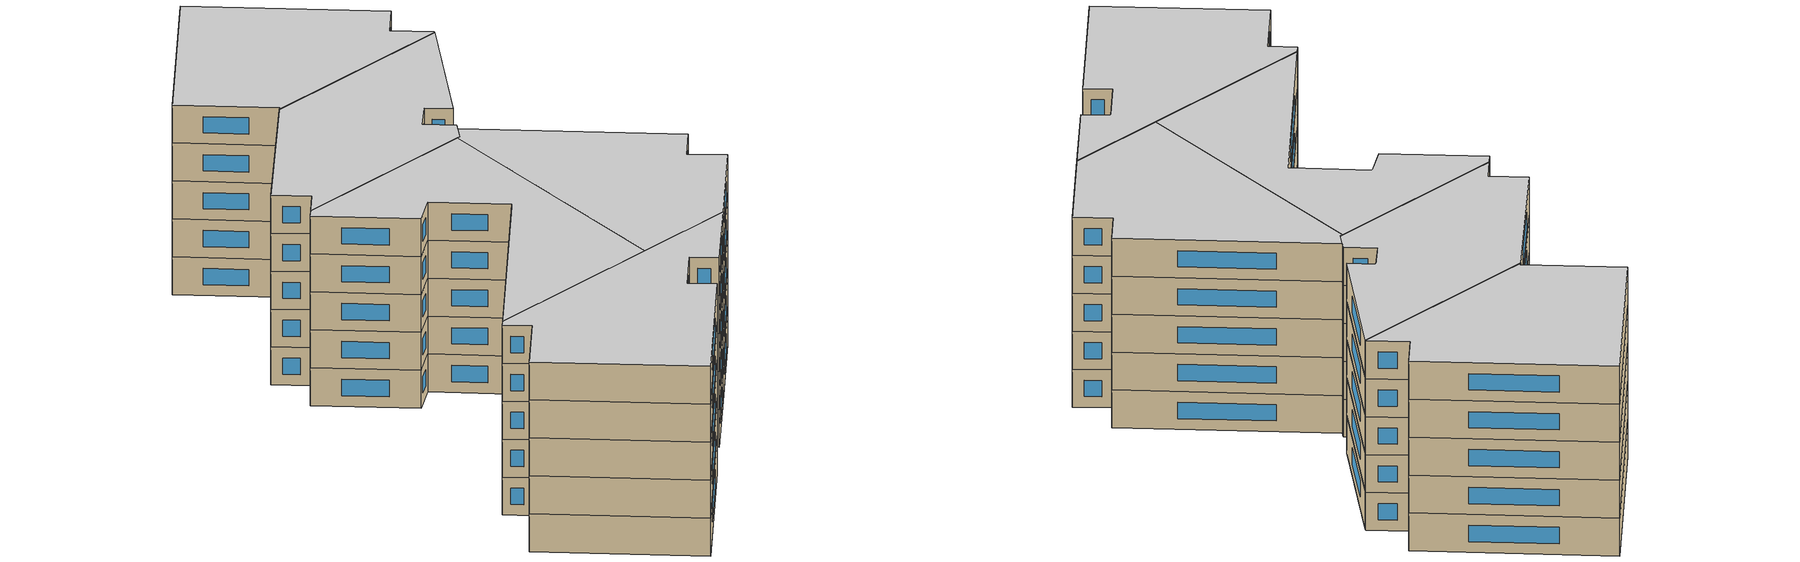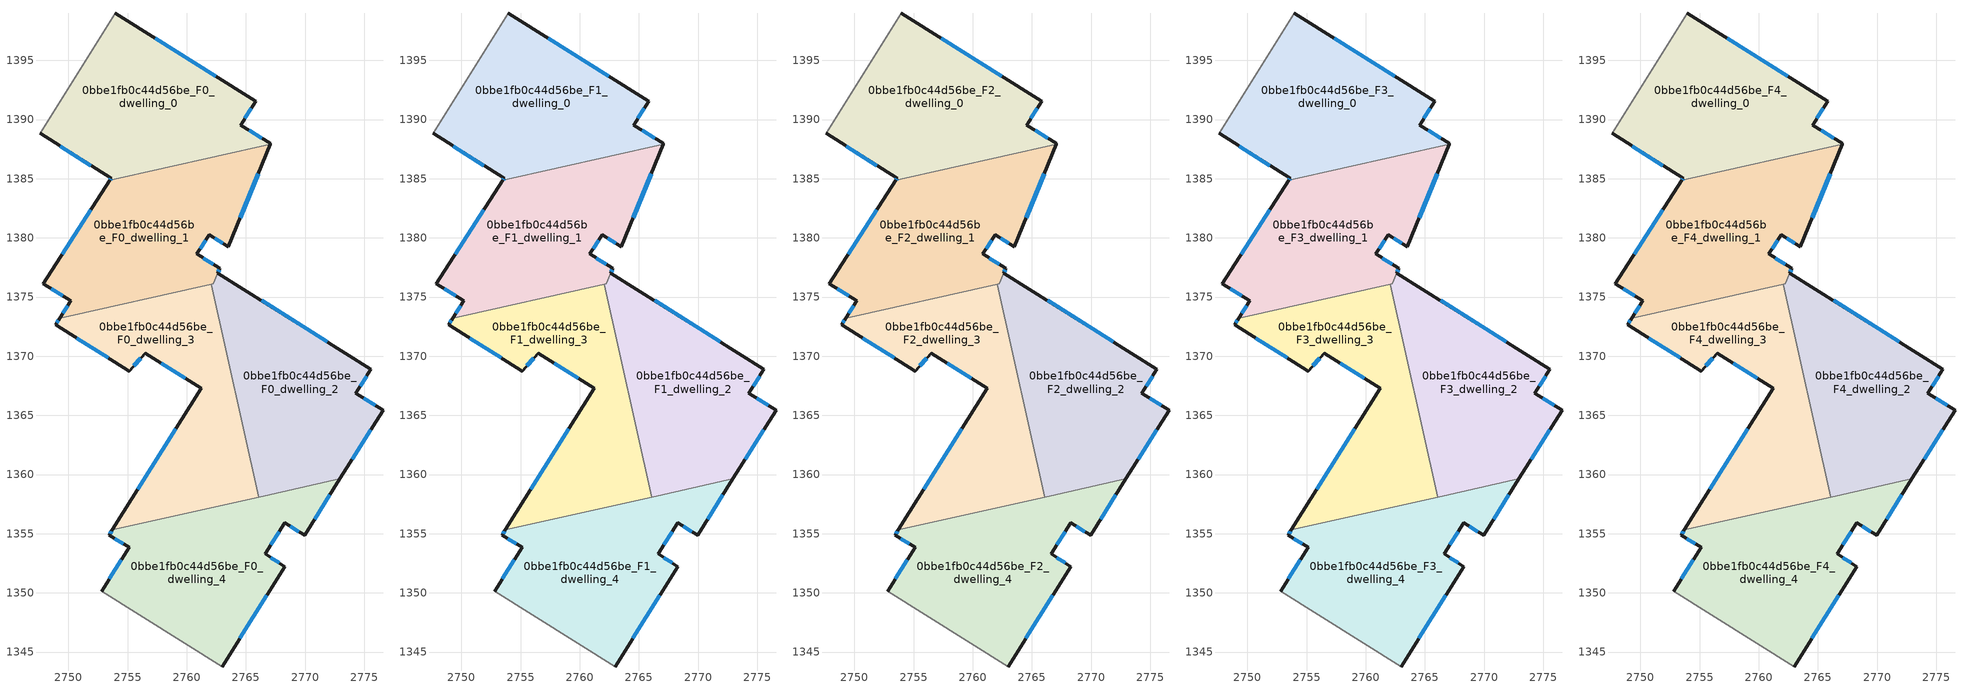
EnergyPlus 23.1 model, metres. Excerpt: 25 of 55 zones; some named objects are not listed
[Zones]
0bbe1fb0c44d56be_F0_dwelling_0
 floor ground (EU_floor_Construction): 2765.82,1391.55 2764.56,1389.54 2767.07,1387.99 2767.04,1387.91 2753.5,1384.87 2753.6,1385.03 2747.6,1388.83 2753.97,1398.98 z0
 wall outside (EU_wall_Construction): 2767.04,1387.91 2767.07,1387.99 2764.56,1389.54 2765.82,1391.55 2753.97,1398.98 / 2747.6,1388.83 2753.6,1385.03 2753.5,1384.87 z0:3
 wall to 0bbe1fb0c44d56be_F0_dwelling_1 (EU_wall_Construction): 2753.5,1384.87 2767.04,1387.91 z0:3
 wall adiabatic (EU_wall_Construction): 2753.97,1398.98 2747.6,1388.83 z0:3
 window (EU_Window_Construction): 2762.44,1393.67 2757.36,1396.86 / 2764.92,1390.12 2765.46,1390.98 / 2766.36,1388.43 2765.28,1389.1 / 2753.57,1384.99 2753.53,1384.92 / 2749.32,1387.74 2751.89,1386.12 z0.86:2.14
0bbe1fb0c44d56be_F0_dwelling_1
 floor ground (EU_floor_Construction): 2767.04,1387.91 2763.53,1379.24 2761.9,1380.26 2760.85,1378.64 2762.77,1377.44 2762.26,1376.13 2762.07,1376.09 2749.26,1373.22 2750.2,1374.7 2747.89,1376.12 2753.5,1384.87 z0
 wall outside (EU_wall_Construction): 2753.5,1384.87 2747.89,1376.12 2750.2,1374.7 2749.26,1373.22 / 2762.77,1377.44 2760.85,1378.64 2761.9,1380.26 2763.53,1379.24 2767.04,1387.91 z0:3
 wall to 0bbe1fb0c44d56be_F0_dwelling_3 (EU_wall_Construction): 2749.26,1373.22 2762.07,1376.09 z0:3
 wall to 0bbe1fb0c44d56be_F0_dwelling_2 (EU_wall_Construction): 2762.07,1376.09 2762.26,1376.13 2762.77,1377.44 z0:3
 window (EU_Window_Construction): 2748.55,1375.71 2749.54,1375.11 / 2751.9,1382.37 2749.49,1378.62 / 2764.53,1381.72 2766.04,1385.43 / 2762.36,1379.97 2763.06,1379.53 / 2761.15,1379.1 2761.6,1379.8 / 2762.22,1377.79 2761.4,1378.3 / 2749.93,1374.28 2749.53,1373.64 z0.86:2.14
0bbe1fb0c44d56be_F0_dwelling_2
 floor ground (EU_floor_Construction): 2775.57,1368.91 2774.28,1366.86 2776.59,1365.44 2772.95,1359.63 2766.1,1358.1 2762.07,1376.09 2762.26,1376.13 2762.78,1377.44 2762.79,1377.43 2762.62,1377.03 z0
 wall outside (EU_wall_Construction): 2772.95,1359.63 2776.59,1365.44 2774.28,1366.86 2775.57,1368.91 2762.62,1377.03 2762.79,1377.43 2762.78,1377.44 z0:3
 wall to 0bbe1fb0c44d56be_F0_dwelling_3 (EU_wall_Construction): 2762.07,1376.09 2766.1,1358.1 z0:3
 wall to 0bbe1fb0c44d56be_F0_dwelling_4 (EU_wall_Construction): 2766.1,1358.1 2772.95,1359.63 z0:3
 window (EU_Window_Construction): 2773.99,1361.29 2775.55,1363.78 / 2762.67,1377.15 2762.74,1377.32 / 2771.87,1371.23 2766.32,1374.71 / 2774.65,1367.44 2775.2,1368.32 / 2775.93,1365.84 2774.94,1366.45 z0.86:2.14
0bbe1fb0c44d56be_F0_dwelling_3
 floor ground (EU_floor_Construction): 2762.07,1376.09 2766.1,1358.1 2753.72,1355.32 2761.22,1367.28 2756.5,1370.25 2755.14,1368.75 2748.91,1372.66 2749.26,1373.22 z0
 wall outside (EU_wall_Construction): 2749.26,1373.22 2748.91,1372.66 2755.14,1368.75 2756.5,1370.25 2761.22,1367.28 2753.72,1355.32 z0:3
 wall to 0bbe1fb0c44d56be_F0_dwelling_4 (EU_wall_Construction): 2753.72,1355.32 2766.1,1358.1 z0:3
 window (EU_Window_Construction): 2749.16,1373.06 2749.01,1372.82 / 2759.08,1363.86 2755.86,1358.74 / 2757.85,1369.41 2759.87,1368.13 / 2755.52,1369.18 2756.11,1369.82 / 2750.69,1371.54 2753.36,1369.86 z0.86:2.14
0bbe1fb0c44d56be_F0_dwelling_4
 floor ground (EU_floor_Construction): 2772.95,1359.63 2769.97,1354.88 2768.28,1355.94 2766.62,1353.29 2768.29,1352.22 2762.99,1343.76 2752.81,1350.14 2755.13,1353.84 2753.44,1354.88 2753.72,1355.32 z0
 wall outside (EU_wall_Construction): 2762.99,1343.76 2768.29,1352.22 2766.62,1353.29 2768.28,1355.94 2769.97,1354.88 2772.95,1359.63 / 2753.72,1355.32 2753.44,1354.88 2755.13,1353.84 2752.81,1350.14 z0:3
 wall adiabatic (EU_wall_Construction): 2752.81,1350.14 2762.99,1343.76 z0:3
 window (EU_Window_Construction): 2770.82,1356.24 2772.1,1358.28 / 2768.76,1355.64 2769.49,1355.19 / 2767.1,1354.05 2767.81,1355.18 / 2767.82,1352.53 2767.1,1352.99 / 2764.5,1346.18 2766.78,1349.8 / 2754.47,1352.79 2753.47,1351.2 / 2753.93,1354.59 2754.65,1354.14 / 2753.64,1355.2 2753.52,1355.01 z0.86:2.14
0bbe1fb0c44d56be_F1_dwelling_0
 floor to 0bbe1fb0c44d56be_F0_dwelling_0 (EU_floor_Construction): 2765.82,1391.55 2764.56,1389.54 2767.07,1387.99 2767.04,1387.91 2753.5,1384.87 2753.6,1385.03 2747.6,1388.83 2753.97,1398.98 z3
 wall outside (EU_wall_Construction): 2767.04,1387.91 2767.07,1387.99 2764.56,1389.54 2765.82,1391.55 2753.97,1398.98 / 2747.6,1388.83 2753.6,1385.03 2753.5,1384.87 z3:6
 wall to 0bbe1fb0c44d56be_F1_dwelling_1 (EU_wall_Construction): 2753.5,1384.87 2767.04,1387.91 z3:6
 wall adiabatic (EU_wall_Construction): 2753.97,1398.98 2747.6,1388.83 z3:6
 window (EU_Window_Construction): 2762.44,1393.67 2757.36,1396.86 / 2764.92,1390.12 2765.46,1390.98 / 2766.36,1388.43 2765.28,1389.1 / 2753.57,1384.99 2753.53,1384.92 / 2749.32,1387.74 2751.89,1386.12 z3.86:5.14
0bbe1fb0c44d56be_F1_dwelling_1
 floor to 0bbe1fb0c44d56be_F0_dwelling_1 (EU_floor_Construction): 2767.04,1387.91 2763.53,1379.24 2761.9,1380.26 2760.85,1378.64 2762.77,1377.44 2762.26,1376.13 2762.07,1376.09 2749.26,1373.22 2750.2,1374.7 2747.89,1376.12 2753.5,1384.87 z3
 wall outside (EU_wall_Construction): 2753.5,1384.87 2747.89,1376.12 2750.2,1374.7 2749.26,1373.22 / 2762.77,1377.44 2760.85,1378.64 2761.9,1380.26 2763.53,1379.24 2767.04,1387.91 z3:6
 wall to 0bbe1fb0c44d56be_F1_dwelling_3 (EU_wall_Construction): 2749.26,1373.22 2762.07,1376.09 z3:6
 wall to 0bbe1fb0c44d56be_F1_dwelling_2 (EU_wall_Construction): 2762.07,1376.09 2762.26,1376.13 2762.77,1377.44 z3:6
 window (EU_Window_Construction): 2748.55,1375.71 2749.54,1375.11 / 2751.9,1382.37 2749.49,1378.62 / 2764.53,1381.72 2766.04,1385.43 / 2762.36,1379.97 2763.06,1379.53 / 2761.15,1379.1 2761.6,1379.8 / 2762.22,1377.79 2761.4,1378.3 / 2749.93,1374.28 2749.53,1373.64 z3.86:5.14
0bbe1fb0c44d56be_F1_dwelling_2
 floor to 0bbe1fb0c44d56be_F0_dwelling_2 (EU_floor_Construction): 2775.57,1368.91 2774.28,1366.86 2776.59,1365.44 2772.95,1359.63 2766.1,1358.1 2762.07,1376.09 2762.26,1376.13 2762.78,1377.44 2762.79,1377.43 2762.62,1377.03 z3
 wall outside (EU_wall_Construction): 2772.95,1359.63 2776.59,1365.44 2774.28,1366.86 2775.57,1368.91 2762.62,1377.03 2762.79,1377.43 2762.78,1377.44 z3:6
 wall to 0bbe1fb0c44d56be_F1_dwelling_3 (EU_wall_Construction): 2762.07,1376.09 2766.1,1358.1 z3:6
 wall to 0bbe1fb0c44d56be_F1_dwelling_4 (EU_wall_Construction): 2766.1,1358.1 2772.95,1359.63 z3:6
 window (EU_Window_Construction): 2773.99,1361.29 2775.55,1363.78 / 2762.67,1377.15 2762.74,1377.32 / 2771.87,1371.23 2766.32,1374.71 / 2774.65,1367.44 2775.2,1368.32 / 2775.93,1365.84 2774.94,1366.45 z3.86:5.14
0bbe1fb0c44d56be_F1_dwelling_3
 floor to 0bbe1fb0c44d56be_F0_dwelling_3 (EU_floor_Construction): 2762.07,1376.09 2766.1,1358.1 2753.72,1355.32 2761.22,1367.28 2756.5,1370.25 2755.14,1368.75 2748.91,1372.66 2749.26,1373.22 z3
 wall outside (EU_wall_Construction): 2749.26,1373.22 2748.91,1372.66 2755.14,1368.75 2756.5,1370.25 2761.22,1367.28 2753.72,1355.32 z3:6
 wall to 0bbe1fb0c44d56be_F1_dwelling_4 (EU_wall_Construction): 2753.72,1355.32 2766.1,1358.1 z3:6
 window (EU_Window_Construction): 2749.16,1373.06 2749.01,1372.82 / 2759.08,1363.86 2755.86,1358.74 / 2757.85,1369.41 2759.87,1368.13 / 2755.52,1369.18 2756.11,1369.82 / 2750.69,1371.54 2753.36,1369.86 z3.86:5.14
0bbe1fb0c44d56be_F1_dwelling_4
 floor to 0bbe1fb0c44d56be_F0_dwelling_4 (EU_floor_Construction): 2772.95,1359.63 2769.97,1354.88 2768.28,1355.94 2766.62,1353.29 2768.29,1352.22 2762.99,1343.76 2752.81,1350.14 2755.13,1353.84 2753.44,1354.88 2753.72,1355.32 z3
 wall outside (EU_wall_Construction): 2762.99,1343.76 2768.29,1352.22 2766.62,1353.29 2768.28,1355.94 2769.97,1354.88 2772.95,1359.63 / 2753.72,1355.32 2753.44,1354.88 2755.13,1353.84 2752.81,1350.14 z3:6
 wall adiabatic (EU_wall_Construction): 2752.81,1350.14 2762.99,1343.76 z3:6
 window (EU_Window_Construction): 2770.82,1356.24 2772.1,1358.28 / 2768.76,1355.64 2769.49,1355.19 / 2767.1,1354.05 2767.81,1355.18 / 2767.82,1352.53 2767.1,1352.99 / 2764.5,1346.18 2766.78,1349.8 / 2754.47,1352.79 2753.47,1351.2 / 2753.93,1354.59 2754.65,1354.14 / 2753.64,1355.2 2753.52,1355.01 z3.86:5.14
0bbe1fb0c44d56be_F2_dwelling_0
 floor to 0bbe1fb0c44d56be_F1_dwelling_0 (EU_floor_Construction): 2765.82,1391.55 2764.56,1389.54 2767.07,1387.99 2767.04,1387.91 2753.5,1384.87 2753.6,1385.03 2747.6,1388.83 2753.97,1398.98 z6
 wall outside (EU_wall_Construction): 2767.04,1387.91 2767.07,1387.99 2764.56,1389.54 2765.82,1391.55 2753.97,1398.98 / 2747.6,1388.83 2753.6,1385.03 2753.5,1384.87 z6:9
 wall to 0bbe1fb0c44d56be_F2_dwelling_1 (EU_wall_Construction): 2753.5,1384.87 2767.04,1387.91 z6:9
 wall adiabatic (EU_wall_Construction): 2753.97,1398.98 2747.6,1388.83 z6:9
 window (EU_Window_Construction): 2762.44,1393.67 2757.36,1396.86 / 2764.92,1390.12 2765.46,1390.98 / 2766.36,1388.43 2765.28,1389.1 / 2753.57,1384.99 2753.53,1384.92 / 2749.32,1387.74 2751.89,1386.12 z6.86:8.14
0bbe1fb0c44d56be_F2_dwelling_1
 floor to 0bbe1fb0c44d56be_F1_dwelling_1 (EU_floor_Construction): 2767.04,1387.91 2763.53,1379.24 2761.9,1380.26 2760.85,1378.64 2762.77,1377.44 2762.26,1376.13 2762.07,1376.09 2749.26,1373.22 2750.2,1374.7 2747.89,1376.12 2753.5,1384.87 z6
 wall outside (EU_wall_Construction): 2753.5,1384.87 2747.89,1376.12 2750.2,1374.7 2749.26,1373.22 / 2762.77,1377.44 2760.85,1378.64 2761.9,1380.26 2763.53,1379.24 2767.04,1387.91 z6:9
 wall to 0bbe1fb0c44d56be_F2_dwelling_3 (EU_wall_Construction): 2749.26,1373.22 2762.07,1376.09 z6:9
 wall to 0bbe1fb0c44d56be_F2_dwelling_2 (EU_wall_Construction): 2762.07,1376.09 2762.26,1376.13 2762.77,1377.44 z6:9
 window (EU_Window_Construction): 2748.55,1375.71 2749.54,1375.11 / 2751.9,1382.37 2749.49,1378.62 / 2764.53,1381.72 2766.04,1385.43 / 2762.36,1379.97 2763.06,1379.53 / 2761.15,1379.1 2761.6,1379.8 / 2762.22,1377.79 2761.4,1378.3 / 2749.93,1374.28 2749.53,1373.64 z6.86:8.14
0bbe1fb0c44d56be_F2_dwelling_2
 floor to 0bbe1fb0c44d56be_F1_dwelling_2 (EU_floor_Construction): 2775.57,1368.91 2774.28,1366.86 2776.59,1365.44 2772.95,1359.63 2766.1,1358.1 2762.07,1376.09 2762.26,1376.13 2762.78,1377.44 2762.79,1377.43 2762.62,1377.03 z6
 wall outside (EU_wall_Construction): 2772.95,1359.63 2776.59,1365.44 2774.28,1366.86 2775.57,1368.91 2762.62,1377.03 2762.79,1377.43 2762.78,1377.44 z6:9
 wall to 0bbe1fb0c44d56be_F2_dwelling_3 (EU_wall_Construction): 2762.07,1376.09 2766.1,1358.1 z6:9
 wall to 0bbe1fb0c44d56be_F2_dwelling_4 (EU_wall_Construction): 2766.1,1358.1 2772.95,1359.63 z6:9
 window (EU_Window_Construction): 2773.99,1361.29 2775.55,1363.78 / 2762.67,1377.15 2762.74,1377.32 / 2771.87,1371.23 2766.32,1374.71 / 2774.65,1367.44 2775.2,1368.32 / 2775.93,1365.84 2774.94,1366.45 z6.86:8.14
0bbe1fb0c44d56be_F2_dwelling_3
 floor to 0bbe1fb0c44d56be_F1_dwelling_3 (EU_floor_Construction): 2762.07,1376.09 2766.1,1358.1 2753.72,1355.32 2761.22,1367.28 2756.5,1370.25 2755.14,1368.75 2748.91,1372.66 2749.26,1373.22 z6
 wall outside (EU_wall_Construction): 2749.26,1373.22 2748.91,1372.66 2755.14,1368.75 2756.5,1370.25 2761.22,1367.28 2753.72,1355.32 z6:9
 wall to 0bbe1fb0c44d56be_F2_dwelling_4 (EU_wall_Construction): 2753.72,1355.32 2766.1,1358.1 z6:9
 window (EU_Window_Construction): 2749.16,1373.06 2749.01,1372.82 / 2759.08,1363.86 2755.86,1358.74 / 2757.85,1369.41 2759.87,1368.13 / 2755.52,1369.18 2756.11,1369.82 / 2750.69,1371.54 2753.36,1369.86 z6.86:8.14
0bbe1fb0c44d56be_F2_dwelling_4
 floor to 0bbe1fb0c44d56be_F1_dwelling_4 (EU_floor_Construction): 2772.95,1359.63 2769.97,1354.88 2768.28,1355.94 2766.62,1353.29 2768.29,1352.22 2762.99,1343.76 2752.81,1350.14 2755.13,1353.84 2753.44,1354.88 2753.72,1355.32 z6
 wall outside (EU_wall_Construction): 2762.99,1343.76 2768.29,1352.22 2766.62,1353.29 2768.28,1355.94 2769.97,1354.88 2772.95,1359.63 / 2753.72,1355.32 2753.44,1354.88 2755.13,1353.84 2752.81,1350.14 z6:9
 wall adiabatic (EU_wall_Construction): 2752.81,1350.14 2762.99,1343.76 z6:9
 window (EU_Window_Construction): 2770.82,1356.24 2772.1,1358.28 / 2768.76,1355.64 2769.49,1355.19 / 2767.1,1354.05 2767.81,1355.18 / 2767.82,1352.53 2767.1,1352.99 / 2764.5,1346.18 2766.78,1349.8 / 2754.47,1352.79 2753.47,1351.2 / 2753.93,1354.59 2754.65,1354.14 / 2753.64,1355.2 2753.52,1355.01 z6.86:8.14
0bbe1fb0c44d56be_F3_dwelling_0
 floor to 0bbe1fb0c44d56be_F2_dwelling_0 (EU_floor_Construction): 2765.82,1391.55 2764.56,1389.54 2767.07,1387.99 2767.04,1387.91 2753.5,1384.87 2753.6,1385.03 2747.6,1388.83 2753.97,1398.98 z9
 wall outside (EU_wall_Construction): 2767.04,1387.91 2767.07,1387.99 2764.56,1389.54 2765.82,1391.55 2753.97,1398.98 / 2747.6,1388.83 2753.6,1385.03 2753.5,1384.87 z9:12
 wall to 0bbe1fb0c44d56be_F3_dwelling_1 (EU_wall_Construction): 2753.5,1384.87 2767.04,1387.91 z9:12
 wall adiabatic (EU_wall_Construction): 2753.97,1398.98 2747.6,1388.83 z9:12
 window (EU_Window_Construction): 2762.44,1393.67 2757.36,1396.86 / 2764.92,1390.12 2765.46,1390.98 / 2766.36,1388.43 2765.28,1389.1 / 2753.57,1384.99 2753.53,1384.92 / 2749.32,1387.74 2751.89,1386.12 z9.86:11.14
0bbe1fb0c44d56be_F3_dwelling_1
 floor to 0bbe1fb0c44d56be_F2_dwelling_1 (EU_floor_Construction): 2767.04,1387.91 2763.53,1379.24 2761.9,1380.26 2760.85,1378.64 2762.77,1377.44 2762.26,1376.13 2762.07,1376.09 2749.26,1373.22 2750.2,1374.7 2747.89,1376.12 2753.5,1384.87 z9
 wall outside (EU_wall_Construction): 2753.5,1384.87 2747.89,1376.12 2750.2,1374.7 2749.26,1373.22 / 2762.77,1377.44 2760.85,1378.64 2761.9,1380.26 2763.53,1379.24 2767.04,1387.91 z9:12
 wall to 0bbe1fb0c44d56be_F3_dwelling_3 (EU_wall_Construction): 2749.26,1373.22 2762.07,1376.09 z9:12
 wall to 0bbe1fb0c44d56be_F3_dwelling_2 (EU_wall_Construction): 2762.07,1376.09 2762.26,1376.13 2762.77,1377.44 z9:12
 window (EU_Window_Construction): 2748.55,1375.71 2749.54,1375.11 / 2751.9,1382.37 2749.49,1378.62 / 2764.53,1381.72 2766.04,1385.43 / 2762.36,1379.97 2763.06,1379.53 / 2761.15,1379.1 2761.6,1379.8 / 2762.22,1377.79 2761.4,1378.3 / 2749.93,1374.28 2749.53,1373.64 z9.86:11.14
0bbe1fb0c44d56be_F3_dwelling_2
 floor to 0bbe1fb0c44d56be_F2_dwelling_2 (EU_floor_Construction): 2775.57,1368.91 2774.28,1366.86 2776.59,1365.44 2772.95,1359.63 2766.1,1358.1 2762.07,1376.09 2762.26,1376.13 2762.78,1377.44 2762.79,1377.43 2762.62,1377.03 z9
 wall outside (EU_wall_Construction): 2772.95,1359.63 2776.59,1365.44 2774.28,1366.86 2775.57,1368.91 2762.62,1377.03 2762.79,1377.43 2762.78,1377.44 z9:12
 wall to 0bbe1fb0c44d56be_F3_dwelling_3 (EU_wall_Construction): 2762.07,1376.09 2766.1,1358.1 z9:12
 wall to 0bbe1fb0c44d56be_F3_dwelling_4 (EU_wall_Construction): 2766.1,1358.1 2772.95,1359.63 z9:12
 window (EU_Window_Construction): 2773.99,1361.29 2775.55,1363.78 / 2762.67,1377.15 2762.74,1377.32 / 2771.87,1371.23 2766.32,1374.71 / 2774.65,1367.44 2775.2,1368.32 / 2775.93,1365.84 2774.94,1366.45 z9.86:11.14
0bbe1fb0c44d56be_F3_dwelling_3
 floor to 0bbe1fb0c44d56be_F2_dwelling_3 (EU_floor_Construction): 2762.07,1376.09 2766.1,1358.1 2753.72,1355.32 2761.22,1367.28 2756.5,1370.25 2755.14,1368.75 2748.91,1372.66 2749.26,1373.22 z9
 wall outside (EU_wall_Construction): 2749.26,1373.22 2748.91,1372.66 2755.14,1368.75 2756.5,1370.25 2761.22,1367.28 2753.72,1355.32 z9:12
 wall to 0bbe1fb0c44d56be_F3_dwelling_4 (EU_wall_Construction): 2753.72,1355.32 2766.1,1358.1 z9:12
 window (EU_Window_Construction): 2749.16,1373.06 2749.01,1372.82 / 2759.08,1363.86 2755.86,1358.74 / 2757.85,1369.41 2759.87,1368.13 / 2755.52,1369.18 2756.11,1369.82 / 2750.69,1371.54 2753.36,1369.86 z9.86:11.14
0bbe1fb0c44d56be_F3_dwelling_4
 floor to 0bbe1fb0c44d56be_F2_dwelling_4 (EU_floor_Construction): 2772.95,1359.63 2769.97,1354.88 2768.28,1355.94 2766.62,1353.29 2768.29,1352.22 2762.99,1343.76 2752.81,1350.14 2755.13,1353.84 2753.44,1354.88 2753.72,1355.32 z9
 wall outside (EU_wall_Construction): 2762.99,1343.76 2768.29,1352.22 2766.62,1353.29 2768.28,1355.94 2769.97,1354.88 2772.95,1359.63 / 2753.72,1355.32 2753.44,1354.88 2755.13,1353.84 2752.81,1350.14 z9:12
 wall adiabatic (EU_wall_Construction): 2752.81,1350.14 2762.99,1343.76 z9:12
 window (EU_Window_Construction): 2770.82,1356.24 2772.1,1358.28 / 2768.76,1355.64 2769.49,1355.19 / 2767.1,1354.05 2767.81,1355.18 / 2767.82,1352.53 2767.1,1352.99 / 2764.5,1346.18 2766.78,1349.8 / 2754.47,1352.79 2753.47,1351.2 / 2753.93,1354.59 2754.65,1354.14 / 2753.64,1355.2 2753.52,1355.01 z9.86:11.14
0bbe1fb0c44d56be_F4_dwelling_0
 floor to 0bbe1fb0c44d56be_F3_dwelling_0 (EU_floor_Construction): 2765.82,1391.55 2764.56,1389.54 2767.07,1387.99 2767.04,1387.91 2753.5,1384.87 2753.6,1385.03 2747.6,1388.83 2753.97,1398.98 z12
 wall outside (EU_wall_Construction): 2767.04,1387.91 2767.07,1387.99 2764.56,1389.54 2765.82,1391.55 2753.97,1398.98 / 2747.6,1388.83 2753.6,1385.03 2753.5,1384.87 z12:15
 wall to 0bbe1fb0c44d56be_F4_dwelling_1 (EU_wall_Construction): 2753.5,1384.87 2767.04,1387.91 z12:15
 wall adiabatic (EU_wall_Construction): 2753.97,1398.98 2747.6,1388.83 z12:15
 window (EU_Window_Construction): 2762.44,1393.67 2757.36,1396.86 / 2764.92,1390.12 2765.46,1390.98 / 2766.36,1388.43 2765.28,1389.1 / 2753.57,1384.99 2753.53,1384.92 / 2749.32,1387.74 2751.89,1386.12 z12.86:14.14
 ceiling to 0bbe1fb0c44d56be_F5_dwelling_0 (EU_floor_Construction): 2767.04,1387.91 2767.07,1387.99 2764.56,1389.54 2765.82,1391.55 2753.97,1398.98 2747.6,1388.83 2753.6,1385.03 2753.5,1384.87 z15
0bbe1fb0c44d56be_F4_dwelling_1
 floor to 0bbe1fb0c44d56be_F3_dwelling_1 (EU_floor_Construction): 2767.04,1387.91 2763.53,1379.24 2761.9,1380.26 2760.85,1378.64 2762.77,1377.44 2762.26,1376.13 2762.07,1376.09 2749.26,1373.22 2750.2,1374.7 2747.89,1376.12 2753.5,1384.87 z12
 wall outside (EU_wall_Construction): 2753.5,1384.87 2747.89,1376.12 2750.2,1374.7 2749.26,1373.22 / 2762.77,1377.44 2760.85,1378.64 2761.9,1380.26 2763.53,1379.24 2767.04,1387.91 z12:15
 wall to 0bbe1fb0c44d56be_F4_dwelling_3 (EU_wall_Construction): 2749.26,1373.22 2762.07,1376.09 z12:15
 wall to 0bbe1fb0c44d56be_F4_dwelling_2 (EU_wall_Construction): 2762.07,1376.09 2762.26,1376.13 2762.77,1377.44 z12:15
 window (EU_Window_Construction): 2748.55,1375.71 2749.54,1375.11 / 2751.9,1382.37 2749.49,1378.62 / 2764.53,1381.72 2766.04,1385.43 / 2762.36,1379.97 2763.06,1379.53 / 2761.15,1379.1 2761.6,1379.8 / 2762.22,1377.79 2761.4,1378.3 / 2749.93,1374.28 2749.53,1373.64 z12.86:14.14
 ceiling to 0bbe1fb0c44d56be_F5_dwelling_1 (EU_floor_Construction): 2762.26,1376.13 2762.77,1377.44 2760.85,1378.64 2761.9,1380.26 2763.53,1379.24 2767.04,1387.91 2753.5,1384.87 2747.89,1376.12 2750.2,1374.7 2749.26,1373.22 2762.07,1376.09 z15
0bbe1fb0c44d56be_F4_dwelling_2
 floor to 0bbe1fb0c44d56be_F3_dwelling_2 (EU_floor_Construction): 2775.57,1368.91 2774.28,1366.86 2776.59,1365.44 2772.95,1359.63 2766.1,1358.1 2762.07,1376.09 2762.26,1376.13 2762.78,1377.44 2762.79,1377.43 2762.62,1377.03 z12
 wall outside (EU_wall_Construction): 2772.95,1359.63 2776.59,1365.44 2774.28,1366.86 2775.57,1368.91 2762.62,1377.03 2762.79,1377.43 2762.78,1377.44 z12:15
 wall to 0bbe1fb0c44d56be_F4_dwelling_3 (EU_wall_Construction): 2762.07,1376.09 2766.1,1358.1 z12:15
 wall to 0bbe1fb0c44d56be_F4_dwelling_4 (EU_wall_Construction): 2766.1,1358.1 2772.95,1359.63 z12:15
 window (EU_Window_Construction): 2773.99,1361.29 2775.55,1363.78 / 2762.67,1377.15 2762.74,1377.32 / 2771.87,1371.23 2766.32,1374.71 / 2774.65,1367.44 2775.2,1368.32 / 2775.93,1365.84 2774.94,1366.45 z12.86:14.14
 ceiling to 0bbe1fb0c44d56be_F5_dwelling_2 (EU_floor_Construction): 2772.95,1359.63 2776.59,1365.44 2774.28,1366.86 2775.57,1368.91 2762.62,1377.03 2762.79,1377.43 2762.78,1377.44 2762.26,1376.13 2762.07,1376.09 2766.1,1358.1 z15
0bbe1fb0c44d56be_F4_dwelling_3
 floor to 0bbe1fb0c44d56be_F3_dwelling_3 (EU_floor_Construction): 2762.07,1376.09 2766.1,1358.1 2753.72,1355.32 2761.22,1367.28 2756.5,1370.25 2755.14,1368.75 2748.91,1372.66 2749.26,1373.22 z12
 wall outside (EU_wall_Construction): 2749.26,1373.22 2748.91,1372.66 2755.14,1368.75 2756.5,1370.25 2761.22,1367.28 2753.72,1355.32 z12:15
 wall to 0bbe1fb0c44d56be_F4_dwelling_4 (EU_wall_Construction): 2753.72,1355.32 2766.1,1358.1 z12:15
 window (EU_Window_Construction): 2749.16,1373.06 2749.01,1372.82 / 2759.08,1363.86 2755.86,1358.74 / 2757.85,1369.41 2759.87,1368.13 / 2755.52,1369.18 2756.11,1369.82 / 2750.69,1371.54 2753.36,1369.86 z12.86:14.14
 ceiling to 0bbe1fb0c44d56be_F5_dwelling_3 (EU_floor_Construction): 2766.1,1358.1 2762.07,1376.09 2749.26,1373.22 2748.91,1372.66 2755.14,1368.75 2756.5,1370.25 2761.22,1367.28 2753.72,1355.32 z15
0bbe1fb0c44d56be_F4_dwelling_4
 floor to 0bbe1fb0c44d56be_F3_dwelling_4 (EU_floor_Construction): 2772.95,1359.63 2769.97,1354.88 2768.28,1355.94 2766.62,1353.29 2768.29,1352.22 2762.99,1343.76 2752.81,1350.14 2755.13,1353.84 2753.44,1354.88 2753.72,1355.32 z12
 wall outside (EU_wall_Construction): 2762.99,1343.76 2768.29,1352.22 2766.62,1353.29 2768.28,1355.94 2769.97,1354.88 2772.95,1359.63 / 2753.72,1355.32 2753.44,1354.88 2755.13,1353.84 2752.81,1350.14 z12:15
 wall adiabatic (EU_wall_Construction): 2752.81,1350.14 2762.99,1343.76 z12:15
 window (EU_Window_Construction): 2770.82,1356.24 2772.1,1358.28 / 2768.76,1355.64 2769.49,1355.19 / 2767.1,1354.05 2767.81,1355.18 / 2767.82,1352.53 2767.1,1352.99 / 2764.5,1346.18 2766.78,1349.8 / 2754.47,1352.79 2753.47,1351.2 / 2753.93,1354.59 2754.65,1354.14 / 2753.64,1355.2 2753.52,1355.01 z12.86:14.14
 ceiling to 0bbe1fb0c44d56be_F5_dwelling_4 (EU_floor_Construction): 2768.29,1352.22 2766.62,1353.29 2768.28,1355.94 2769.97,1354.88 2772.95,1359.63 2753.72,1355.32 2753.44,1354.88 2755.13,1353.84 2752.81,1350.14 2762.99,1343.76 z15
[Building]
EU S2 Campaign: North Axis=0; Terrain=City; Solar Distribution=FullExterior
[Site:Location]
Helsinki-Vantaa.AP: Latitude=60.317; Longitude=24.963; Time Zone=2; Elevation=54.6
[SizingPeriod:WeatherFileDays]
AnnualSizingPeriod: Begin Month=1; Begin Day of Month=1; End Month=12; End Day of Month=31; Day of Week for Start Day=Monday; Use Weather File Daylight Saving Period=No; Use Weather File Rain and Snow Indicators=No
[MATERIAL]
EU_InternalMass_Material: Roughness=MediumRough; Thickness=0.1; Conductivity=1; Density=1800; Specific Heat=900; Thermal Absorptance=0.9; Solar Absorptance=0.7; Visible Absorptance=0.7
[MATERIAL:NOMASS] Roughness=MediumRough; Thermal Absorptance=0.9; Solar Absorptance=0.7; Visible Absorptance=0.7
Name | Thermal Resistance
EU_wall_NoMass | 5.91765
EU_floor_NoMass | 6.2875
[WINDOWMATERIAL:SIMPLEGLAZINGSYSTEM]
EU_Window_SimpleGlazing: UFactor=0.994035; Solar Heat Gain Coefficient=0.7; Visible Transmittance=0.7
[CONSTRUCTION]
EU_wall_Construction: EU_wall_NoMass
EU_floor_Construction: EU_floor_NoMass
EU_Window_Construction: EU_Window_SimpleGlazing
EU_InternalMass_Construction: EU_InternalMass_Material
[ZONE] Type=1; Multiplier=1; Ceiling Height=autocalculate; Floor Area=autocalculate; Part of Total Floor Area=Yes
Name | Volume
0bbe1fb0c44d56be_F0_dwelling_0; 0bbe1fb0c44d56be_F1_dwelling_0; 0bbe1fb0c44d56be_F2_dwelling_0; 0bbe1fb0c44d56be_F3_dwelling_0; 0bbe1fb0c44d56be_F4_dwelling_0 | 451.089
0bbe1fb0c44d56be_F0_dwelling_1; 0bbe1fb0c44d56be_F1_dwelling_1; 0bbe1fb0c44d56be_F2_dwelling_1; 0bbe1fb0c44d56be_F3_dwelling_1; 0bbe1fb0c44d56be_F4_dwelling_1 | 449.394
0bbe1fb0c44d56be_F0_dwelling_2; 0bbe1fb0c44d56be_F1_dwelling_2; 0bbe1fb0c44d56be_F2_dwelling_2; 0bbe1fb0c44d56be_F3_dwelling_2; 0bbe1fb0c44d56be_F4_dwelling_2 | 452.774
0bbe1fb0c44d56be_F0_dwelling_3; 0bbe1fb0c44d56be_F1_dwelling_3; 0bbe1fb0c44d56be_F2_dwelling_3; 0bbe1fb0c44d56be_F3_dwelling_3; 0bbe1fb0c44d56be_F4_dwelling_3 | 451.027
0bbe1fb0c44d56be_F0_dwelling_4; 0bbe1fb0c44d56be_F1_dwelling_4; 0bbe1fb0c44d56be_F2_dwelling_4; 0bbe1fb0c44d56be_F3_dwelling_4; 0bbe1fb0c44d56be_F4_dwelling_4 | 451.084
[INTERNALMASS] Construction=EU_InternalMass_Construction
Name | Zone or ZoneList | Surface Area
0bbe1fb0c44d56be_F0_dwelling_0_EU_InternalMass | 0bbe1fb0c44d56be_F0_dwelling_0 | 150.363
0bbe1fb0c44d56be_F0_dwelling_1_EU_InternalMass | 0bbe1fb0c44d56be_F0_dwelling_1 | 149.799
0bbe1fb0c44d56be_F0_dwelling_2_EU_InternalMass | 0bbe1fb0c44d56be_F0_dwelling_2 | 150.931
0bbe1fb0c44d56be_F0_dwelling_3_EU_InternalMass | 0bbe1fb0c44d56be_F0_dwelling_3 | 150.341
0bbe1fb0c44d56be_F0_dwelling_4_EU_InternalMass | 0bbe1fb0c44d56be_F0_dwelling_4 | 150.362
0bbe1fb0c44d56be_F1_dwelling_0_EU_InternalMass | 0bbe1fb0c44d56be_F1_dwelling_0 | 150.363
0bbe1fb0c44d56be_F1_dwelling_1_EU_InternalMass | 0bbe1fb0c44d56be_F1_dwelling_1 | 149.799
0bbe1fb0c44d56be_F1_dwelling_2_EU_InternalMass | 0bbe1fb0c44d56be_F1_dwelling_2 | 150.931
0bbe1fb0c44d56be_F1_dwelling_3_EU_InternalMass | 0bbe1fb0c44d56be_F1_dwelling_3 | 150.341
0bbe1fb0c44d56be_F1_dwelling_4_EU_InternalMass | 0bbe1fb0c44d56be_F1_dwelling_4 | 150.362
0bbe1fb0c44d56be_F2_dwelling_0_EU_InternalMass | 0bbe1fb0c44d56be_F2_dwelling_0 | 150.363
0bbe1fb0c44d56be_F2_dwelling_1_EU_InternalMass | 0bbe1fb0c44d56be_F2_dwelling_1 | 149.799
0bbe1fb0c44d56be_F2_dwelling_2_EU_InternalMass | 0bbe1fb0c44d56be_F2_dwelling_2 | 150.931
0bbe1fb0c44d56be_F2_dwelling_3_EU_InternalMass | 0bbe1fb0c44d56be_F2_dwelling_3 | 150.341
0bbe1fb0c44d56be_F2_dwelling_4_EU_InternalMass | 0bbe1fb0c44d56be_F2_dwelling_4 | 150.362
0bbe1fb0c44d56be_F3_dwelling_0_EU_InternalMass | 0bbe1fb0c44d56be_F3_dwelling_0 | 150.363
0bbe1fb0c44d56be_F3_dwelling_1_EU_InternalMass | 0bbe1fb0c44d56be_F3_dwelling_1 | 149.799
0bbe1fb0c44d56be_F3_dwelling_2_EU_InternalMass | 0bbe1fb0c44d56be_F3_dwelling_2 | 150.931
0bbe1fb0c44d56be_F3_dwelling_3_EU_InternalMass | 0bbe1fb0c44d56be_F3_dwelling_3 | 150.341
0bbe1fb0c44d56be_F3_dwelling_4_EU_InternalMass | 0bbe1fb0c44d56be_F3_dwelling_4 | 150.362
0bbe1fb0c44d56be_F4_dwelling_0_EU_InternalMass | 0bbe1fb0c44d56be_F4_dwelling_0 | 150.363
0bbe1fb0c44d56be_F4_dwelling_1_EU_InternalMass | 0bbe1fb0c44d56be_F4_dwelling_1 | 149.799
0bbe1fb0c44d56be_F4_dwelling_2_EU_InternalMass | 0bbe1fb0c44d56be_F4_dwelling_2 | 150.931
0bbe1fb0c44d56be_F4_dwelling_3_EU_InternalMass | 0bbe1fb0c44d56be_F4_dwelling_3 | 150.341
0bbe1fb0c44d56be_F4_dwelling_4_EU_InternalMass | 0bbe1fb0c44d56be_F4_dwelling_4 | 150.362
[OTHEREQUIPMENT] Fuel Type=Electricity; Design Level Calculation Method=Watts/Area; Power per Zone Floor Area=1; Fraction Latent=0; Fraction Radiant=0; Fraction Lost=0; Carbon Dioxide Generation Rate=0; EndUse Subcategory=EU_Step8_InternalGains
Name | Zone or ZoneList or Space or SpaceList | Schedule
EU_Step8_InternalGain_0bbe1fb0c44d56be_F0_dwelling_0_f000 | 0bbe1fb0c44d56be_F0_dwelling_0 | EU_Step8_GainSchedule_0bbe1fb0c44d56be_F0_dwelling_0_f000
EU_Step8_InternalGain_0bbe1fb0c44d56be_F0_dwelling_1_f000 | 0bbe1fb0c44d56be_F0_dwelling_1 | EU_Step8_GainSchedule_0bbe1fb0c44d56be_F0_dwelling_1_f000
EU_Step8_InternalGain_0bbe1fb0c44d56be_F0_dwelling_2_f000 | 0bbe1fb0c44d56be_F0_dwelling_2 | EU_Step8_GainSchedule_0bbe1fb0c44d56be_F0_dwelling_2_f000
EU_Step8_InternalGain_0bbe1fb0c44d56be_F0_dwelling_3_f000 | 0bbe1fb0c44d56be_F0_dwelling_3 | EU_Step8_GainSchedule_0bbe1fb0c44d56be_F0_dwelling_3_f000
EU_Step8_InternalGain_0bbe1fb0c44d56be_F0_dwelling_4_f000 | 0bbe1fb0c44d56be_F0_dwelling_4 | EU_Step8_GainSchedule_0bbe1fb0c44d56be_F0_dwelling_4_f000
EU_Step8_InternalGain_0bbe1fb0c44d56be_F1_dwelling_0_f000 | 0bbe1fb0c44d56be_F1_dwelling_0 | EU_Step8_GainSchedule_0bbe1fb0c44d56be_F1_dwelling_0_f000
EU_Step8_InternalGain_0bbe1fb0c44d56be_F1_dwelling_1_f000 | 0bbe1fb0c44d56be_F1_dwelling_1 | EU_Step8_GainSchedule_0bbe1fb0c44d56be_F1_dwelling_1_f000
EU_Step8_InternalGain_0bbe1fb0c44d56be_F1_dwelling_2_f000 | 0bbe1fb0c44d56be_F1_dwelling_2 | EU_Step8_GainSchedule_0bbe1fb0c44d56be_F1_dwelling_2_f000
EU_Step8_InternalGain_0bbe1fb0c44d56be_F1_dwelling_3_f000 | 0bbe1fb0c44d56be_F1_dwelling_3 | EU_Step8_GainSchedule_0bbe1fb0c44d56be_F1_dwelling_3_f000
EU_Step8_InternalGain_0bbe1fb0c44d56be_F1_dwelling_4_f000 | 0bbe1fb0c44d56be_F1_dwelling_4 | EU_Step8_GainSchedule_0bbe1fb0c44d56be_F1_dwelling_4_f000
EU_Step8_InternalGain_0bbe1fb0c44d56be_F2_dwelling_0_f000 | 0bbe1fb0c44d56be_F2_dwelling_0 | EU_Step8_GainSchedule_0bbe1fb0c44d56be_F2_dwelling_0_f000
EU_Step8_InternalGain_0bbe1fb0c44d56be_F2_dwelling_1_f000 | 0bbe1fb0c44d56be_F2_dwelling_1 | EU_Step8_GainSchedule_0bbe1fb0c44d56be_F2_dwelling_1_f000
EU_Step8_InternalGain_0bbe1fb0c44d56be_F2_dwelling_2_f000 | 0bbe1fb0c44d56be_F2_dwelling_2 | EU_Step8_GainSchedule_0bbe1fb0c44d56be_F2_dwelling_2_f000
EU_Step8_InternalGain_0bbe1fb0c44d56be_F2_dwelling_3_f000 | 0bbe1fb0c44d56be_F2_dwelling_3 | EU_Step8_GainSchedule_0bbe1fb0c44d56be_F2_dwelling_3_f000
EU_Step8_InternalGain_0bbe1fb0c44d56be_F2_dwelling_4_f000 | 0bbe1fb0c44d56be_F2_dwelling_4 | EU_Step8_GainSchedule_0bbe1fb0c44d56be_F2_dwelling_4_f000
EU_Step8_InternalGain_0bbe1fb0c44d56be_F3_dwelling_0_f000 | 0bbe1fb0c44d56be_F3_dwelling_0 | EU_Step8_GainSchedule_0bbe1fb0c44d56be_F3_dwelling_0_f000
EU_Step8_InternalGain_0bbe1fb0c44d56be_F3_dwelling_1_f000 | 0bbe1fb0c44d56be_F3_dwelling_1 | EU_Step8_GainSchedule_0bbe1fb0c44d56be_F3_dwelling_1_f000
EU_Step8_InternalGain_0bbe1fb0c44d56be_F3_dwelling_2_f000 | 0bbe1fb0c44d56be_F3_dwelling_2 | EU_Step8_GainSchedule_0bbe1fb0c44d56be_F3_dwelling_2_f000
EU_Step8_InternalGain_0bbe1fb0c44d56be_F3_dwelling_3_f000 | 0bbe1fb0c44d56be_F3_dwelling_3 | EU_Step8_GainSchedule_0bbe1fb0c44d56be_F3_dwelling_3_f000
EU_Step8_InternalGain_0bbe1fb0c44d56be_F3_dwelling_4_f000 | 0bbe1fb0c44d56be_F3_dwelling_4 | EU_Step8_GainSchedule_0bbe1fb0c44d56be_F3_dwelling_4_f000
EU_Step8_InternalGain_0bbe1fb0c44d56be_F4_dwelling_0_f000 | 0bbe1fb0c44d56be_F4_dwelling_0 | EU_Step8_GainSchedule_0bbe1fb0c44d56be_F4_dwelling_0_f000
EU_Step8_InternalGain_0bbe1fb0c44d56be_F4_dwelling_1_f000 | 0bbe1fb0c44d56be_F4_dwelling_1 | EU_Step8_GainSchedule_0bbe1fb0c44d56be_F4_dwelling_1_f000
EU_Step8_InternalGain_0bbe1fb0c44d56be_F4_dwelling_2_f000 | 0bbe1fb0c44d56be_F4_dwelling_2 | EU_Step8_GainSchedule_0bbe1fb0c44d56be_F4_dwelling_2_f000
EU_Step8_InternalGain_0bbe1fb0c44d56be_F4_dwelling_3_f000 | 0bbe1fb0c44d56be_F4_dwelling_3 | EU_Step8_GainSchedule_0bbe1fb0c44d56be_F4_dwelling_3_f000
EU_Step8_InternalGain_0bbe1fb0c44d56be_F4_dwelling_4_f000 | 0bbe1fb0c44d56be_F4_dwelling_4 | EU_Step8_GainSchedule_0bbe1fb0c44d56be_F4_dwelling_4_f000
[ZONEVENTILATION:DESIGNFLOWRATE] Schedule=EU_AlwaysOn; Design Flow Rate Calculation Method=AirChanges/Hour; Air Changes per Hour=0.596421; Ventilation Type=Natural; Fan Pressure Rise=0; Fan Total Efficiency=1; Constant Term Coefficient=1; Temperature Term Coefficient=0; Velocity Term Coefficient=0; Velocity Squared Term Coefficient=0; Minimum Indoor Temperature=-100; Maximum Indoor Temperature=100; Delta Temperature=-100; Minimum Outdoor Temperature=-100; Maximum Outdoor Temperature=100; Maximum Wind Speed=40
Name | Zone or ZoneList or Space or SpaceList
EU_ConstantAir_0bbe1fb0c44d56be_F0_dwelling_0 | 0bbe1fb0c44d56be_F0_dwelling_0
EU_ConstantAir_0bbe1fb0c44d56be_F0_dwelling_1 | 0bbe1fb0c44d56be_F0_dwelling_1
EU_ConstantAir_0bbe1fb0c44d56be_F0_dwelling_2 | 0bbe1fb0c44d56be_F0_dwelling_2
EU_ConstantAir_0bbe1fb0c44d56be_F0_dwelling_3 | 0bbe1fb0c44d56be_F0_dwelling_3
EU_ConstantAir_0bbe1fb0c44d56be_F0_dwelling_4 | 0bbe1fb0c44d56be_F0_dwelling_4
EU_ConstantAir_0bbe1fb0c44d56be_F1_dwelling_0 | 0bbe1fb0c44d56be_F1_dwelling_0
EU_ConstantAir_0bbe1fb0c44d56be_F1_dwelling_1 | 0bbe1fb0c44d56be_F1_dwelling_1
EU_ConstantAir_0bbe1fb0c44d56be_F1_dwelling_2 | 0bbe1fb0c44d56be_F1_dwelling_2
EU_ConstantAir_0bbe1fb0c44d56be_F1_dwelling_3 | 0bbe1fb0c44d56be_F1_dwelling_3
EU_ConstantAir_0bbe1fb0c44d56be_F1_dwelling_4 | 0bbe1fb0c44d56be_F1_dwelling_4
EU_ConstantAir_0bbe1fb0c44d56be_F2_dwelling_0 | 0bbe1fb0c44d56be_F2_dwelling_0
EU_ConstantAir_0bbe1fb0c44d56be_F2_dwelling_1 | 0bbe1fb0c44d56be_F2_dwelling_1
EU_ConstantAir_0bbe1fb0c44d56be_F2_dwelling_2 | 0bbe1fb0c44d56be_F2_dwelling_2
EU_ConstantAir_0bbe1fb0c44d56be_F2_dwelling_3 | 0bbe1fb0c44d56be_F2_dwelling_3
EU_ConstantAir_0bbe1fb0c44d56be_F2_dwelling_4 | 0bbe1fb0c44d56be_F2_dwelling_4
EU_ConstantAir_0bbe1fb0c44d56be_F3_dwelling_0 | 0bbe1fb0c44d56be_F3_dwelling_0
EU_ConstantAir_0bbe1fb0c44d56be_F3_dwelling_1 | 0bbe1fb0c44d56be_F3_dwelling_1
EU_ConstantAir_0bbe1fb0c44d56be_F3_dwelling_2 | 0bbe1fb0c44d56be_F3_dwelling_2
EU_ConstantAir_0bbe1fb0c44d56be_F3_dwelling_3 | 0bbe1fb0c44d56be_F3_dwelling_3
EU_ConstantAir_0bbe1fb0c44d56be_F3_dwelling_4 | 0bbe1fb0c44d56be_F3_dwelling_4
EU_ConstantAir_0bbe1fb0c44d56be_F4_dwelling_0 | 0bbe1fb0c44d56be_F4_dwelling_0
EU_ConstantAir_0bbe1fb0c44d56be_F4_dwelling_1 | 0bbe1fb0c44d56be_F4_dwelling_1
EU_ConstantAir_0bbe1fb0c44d56be_F4_dwelling_2 | 0bbe1fb0c44d56be_F4_dwelling_2
EU_ConstantAir_0bbe1fb0c44d56be_F4_dwelling_3 | 0bbe1fb0c44d56be_F4_dwelling_3
EU_ConstantAir_0bbe1fb0c44d56be_F4_dwelling_4 | 0bbe1fb0c44d56be_F4_dwelling_4
[HVACTEMPLATE:THERMOSTAT] Constant Heating Setpoint=20; Constant Cooling Setpoint=50
EU_HeatOnly_0bbe1fb0c44d56be_F0_dwelling_0; EU_HeatOnly_0bbe1fb0c44d56be_F0_dwelling_1; EU_HeatOnly_0bbe1fb0c44d56be_F0_dwelling_2; EU_HeatOnly_0bbe1fb0c44d56be_F0_dwelling_3; EU_HeatOnly_0bbe1fb0c44d56be_F0_dwelling_4; EU_HeatOnly_0bbe1fb0c44d56be_F1_dwelling_0; EU_HeatOnly_0bbe1fb0c44d56be_F1_dwelling_1; EU_HeatOnly_0bbe1fb0c44d56be_F1_dwelling_2; EU_HeatOnly_0bbe1fb0c44d56be_F1_dwelling_3; EU_HeatOnly_0bbe1fb0c44d56be_F1_dwelling_4; EU_HeatOnly_0bbe1fb0c44d56be_F2_dwelling_0; EU_HeatOnly_0bbe1fb0c44d56be_F2_dwelling_1; EU_HeatOnly_0bbe1fb0c44d56be_F2_dwelling_2; EU_HeatOnly_0bbe1fb0c44d56be_F2_dwelling_3; EU_HeatOnly_0bbe1fb0c44d56be_F2_dwelling_4; EU_HeatOnly_0bbe1fb0c44d56be_F3_dwelling_0; EU_HeatOnly_0bbe1fb0c44d56be_F3_dwelling_1; EU_HeatOnly_0bbe1fb0c44d56be_F3_dwelling_2; EU_HeatOnly_0bbe1fb0c44d56be_F3_dwelling_3; EU_HeatOnly_0bbe1fb0c44d56be_F3_dwelling_4; EU_HeatOnly_0bbe1fb0c44d56be_F4_dwelling_0; EU_HeatOnly_0bbe1fb0c44d56be_F4_dwelling_1; EU_HeatOnly_0bbe1fb0c44d56be_F4_dwelling_2; EU_HeatOnly_0bbe1fb0c44d56be_F4_dwelling_3
[HVACTEMPLATE:ZONE:IDEALLOADSAIRSYSTEM] System Availability Schedule=EU_AlwaysOn; Maximum Heating Supply Air Temperature=50; Minimum Cooling Supply Air Temperature=13; Maximum Heating Supply Air Humidity Ratio=0.0156; Minimum Cooling Supply Air Humidity Ratio=0.0077; Heating Limit=NoLimit; Cooling Limit=NoLimit; Heating Availability Schedule=EU_AlwaysOn; Cooling Availability Schedule=EU_CoolingOff; Dehumidification Control Type=ConstantSensibleHeatRatio; Cooling Sensible Heat Ratio=0.7; Dehumidification Setpoint=60; Humidification Control Type=None; Humidification Setpoint=30; Outdoor Air Method=None; Outdoor Air Flow Rate per Person=0.00944; Outdoor Air Flow Rate per Zone Floor Area=0; Outdoor Air Flow Rate per Zone=0; Demand Controlled Ventilation Type=None; Outdoor Air Economizer Type=NoEconomizer; Heat Recovery Type=None; Sensible Heat Recovery Effectiveness=0.7; Latent Heat Recovery Effectiveness=0.65
Name | Template Thermostat
0bbe1fb0c44d56be_F0_dwelling_0 | EU_HeatOnly_0bbe1fb0c44d56be_F0_dwelling_0
0bbe1fb0c44d56be_F0_dwelling_1 | EU_HeatOnly_0bbe1fb0c44d56be_F0_dwelling_1
0bbe1fb0c44d56be_F0_dwelling_2 | EU_HeatOnly_0bbe1fb0c44d56be_F0_dwelling_2
0bbe1fb0c44d56be_F0_dwelling_3 | EU_HeatOnly_0bbe1fb0c44d56be_F0_dwelling_3
0bbe1fb0c44d56be_F0_dwelling_4 | EU_HeatOnly_0bbe1fb0c44d56be_F0_dwelling_4
0bbe1fb0c44d56be_F1_dwelling_0 | EU_HeatOnly_0bbe1fb0c44d56be_F1_dwelling_0
0bbe1fb0c44d56be_F1_dwelling_1 | EU_HeatOnly_0bbe1fb0c44d56be_F1_dwelling_1
0bbe1fb0c44d56be_F1_dwelling_2 | EU_HeatOnly_0bbe1fb0c44d56be_F1_dwelling_2
0bbe1fb0c44d56be_F1_dwelling_3 | EU_HeatOnly_0bbe1fb0c44d56be_F1_dwelling_3
0bbe1fb0c44d56be_F1_dwelling_4 | EU_HeatOnly_0bbe1fb0c44d56be_F1_dwelling_4
0bbe1fb0c44d56be_F2_dwelling_0 | EU_HeatOnly_0bbe1fb0c44d56be_F2_dwelling_0
0bbe1fb0c44d56be_F2_dwelling_1 | EU_HeatOnly_0bbe1fb0c44d56be_F2_dwelling_1
0bbe1fb0c44d56be_F2_dwelling_2 | EU_HeatOnly_0bbe1fb0c44d56be_F2_dwelling_2
0bbe1fb0c44d56be_F2_dwelling_3 | EU_HeatOnly_0bbe1fb0c44d56be_F2_dwelling_3
0bbe1fb0c44d56be_F2_dwelling_4 | EU_HeatOnly_0bbe1fb0c44d56be_F2_dwelling_4
0bbe1fb0c44d56be_F3_dwelling_0 | EU_HeatOnly_0bbe1fb0c44d56be_F3_dwelling_0
0bbe1fb0c44d56be_F3_dwelling_1 | EU_HeatOnly_0bbe1fb0c44d56be_F3_dwelling_1
0bbe1fb0c44d56be_F3_dwelling_2 | EU_HeatOnly_0bbe1fb0c44d56be_F3_dwelling_2
0bbe1fb0c44d56be_F3_dwelling_3 | EU_HeatOnly_0bbe1fb0c44d56be_F3_dwelling_3
0bbe1fb0c44d56be_F3_dwelling_4 | EU_HeatOnly_0bbe1fb0c44d56be_F3_dwelling_4
0bbe1fb0c44d56be_F4_dwelling_0 | EU_HeatOnly_0bbe1fb0c44d56be_F4_dwelling_0
0bbe1fb0c44d56be_F4_dwelling_1 | EU_HeatOnly_0bbe1fb0c44d56be_F4_dwelling_1
0bbe1fb0c44d56be_F4_dwelling_2 | EU_HeatOnly_0bbe1fb0c44d56be_F4_dwelling_2
0bbe1fb0c44d56be_F4_dwelling_3 | EU_HeatOnly_0bbe1fb0c44d56be_F4_dwelling_3
0bbe1fb0c44d56be_F4_dwelling_4 | EU_HeatOnly_0bbe1fb0c44d56be_F4_dwelling_4
[SIZING:ZONE] Zone Cooling Design Supply Air Temperature Input Method=SupplyAirTemperature; Zone Cooling Design Supply Air Temperature=13; Zone Heating Design Supply Air Temperature Input Method=SupplyAirTemperature; Zone Heating Design Supply Air Temperature=50; Zone Cooling Design Supply Air Humidity Ratio=0.008; Zone Heating Design Supply Air Humidity Ratio=0.008; Cooling Design Air Flow Method=DesignDay; Cooling Design Air Flow Rate=0; Cooling Minimum Air Flow per Zone Floor Area=0.000762; Cooling Minimum Air Flow=0; Cooling Minimum Air Flow Fraction=0.2; Heating Design Air Flow Method=DesignDay; Heating Design Air Flow Rate=0; Heating Maximum Air Flow per Zone Floor Area=0.002032; Heating Maximum Air Flow=0.141576; Heating Maximum Air Flow Fraction=0.3; Account for Dedicated Outdoor Air System=No; Dedicated Outdoor Air System Control Strategy=NeutralSupplyAir; Dedicated Outdoor Air Low Setpoint Temperature for Design=autosize; Dedicated Outdoor Air High Setpoint Temperature for Design=autosize; Zone Load Sizing Method=Sensible Load Only No Latent Load; Zone Latent Cooling Design Supply Air Humidity Ratio Input Method=HumidityRatioDifference; Zone Cooling Design Supply Air Humidity Ratio Difference=0.005; Zone Latent Heating Design Supply Air Humidity Ratio Input Method=HumidityRatioDifference; Zone Humidification Design Supply Air Humidity Ratio Difference=0.005
0bbe1fb0c44d56be_F0_dwelling_0; 0bbe1fb0c44d56be_F0_dwelling_1; 0bbe1fb0c44d56be_F0_dwelling_2; 0bbe1fb0c44d56be_F0_dwelling_3; 0bbe1fb0c44d56be_F0_dwelling_4; 0bbe1fb0c44d56be_F1_dwelling_0; 0bbe1fb0c44d56be_F1_dwelling_1; 0bbe1fb0c44d56be_F1_dwelling_2; 0bbe1fb0c44d56be_F1_dwelling_3; 0bbe1fb0c44d56be_F1_dwelling_4; 0bbe1fb0c44d56be_F2_dwelling_0; 0bbe1fb0c44d56be_F2_dwelling_1; 0bbe1fb0c44d56be_F2_dwelling_2; 0bbe1fb0c44d56be_F2_dwelling_3; 0bbe1fb0c44d56be_F2_dwelling_4; 0bbe1fb0c44d56be_F3_dwelling_0; 0bbe1fb0c44d56be_F3_dwelling_1; 0bbe1fb0c44d56be_F3_dwelling_2; 0bbe1fb0c44d56be_F3_dwelling_3; 0bbe1fb0c44d56be_F3_dwelling_4; 0bbe1fb0c44d56be_F4_dwelling_0; 0bbe1fb0c44d56be_F4_dwelling_1; 0bbe1fb0c44d56be_F4_dwelling_2; 0bbe1fb0c44d56be_F4_dwelling_3; 0bbe1fb0c44d56be_F4_dwelling_4
[SCHEDULE:CONSTANT]
Name | Hourly Value
EU_AlwaysOn | 1
EU_CoolingOff | 0
[SCHEDULE:FILE] Column Number=1; Rows to Skip at Top=0; Number of Hours of Data=8760; Column Separator=Comma; Interpolate to Timestep=No; Minutes per Item=60; Adjust Schedule for Daylight Savings=Yes
Name | File
EU_Step8_GainSchedule_0bbe1fb0c44d56be_F0_dwelling_0_f000 | ../../schedules/0bbe1fb0c44d56be/0bbe1fb0c44d56be_F0_dwelling_0_f000_gain.csv
EU_Step8_GainSchedule_0bbe1fb0c44d56be_F0_dwelling_1_f000 | ../../schedules/0bbe1fb0c44d56be/0bbe1fb0c44d56be_F0_dwelling_1_f000_gain.csv
EU_Step8_GainSchedule_0bbe1fb0c44d56be_F0_dwelling_2_f000 | ../../schedules/0bbe1fb0c44d56be/0bbe1fb0c44d56be_F0_dwelling_2_f000_gain.csv
EU_Step8_GainSchedule_0bbe1fb0c44d56be_F0_dwelling_3_f000 | ../../schedules/0bbe1fb0c44d56be/0bbe1fb0c44d56be_F0_dwelling_3_f000_gain.csv
EU_Step8_GainSchedule_0bbe1fb0c44d56be_F0_dwelling_4_f000 | ../../schedules/0bbe1fb0c44d56be/0bbe1fb0c44d56be_F0_dwelling_4_f000_gain.csv
EU_Step8_GainSchedule_0bbe1fb0c44d56be_F1_dwelling_0_f000 | ../../schedules/0bbe1fb0c44d56be/0bbe1fb0c44d56be_F1_dwelling_0_f000_gain.csv
EU_Step8_GainSchedule_0bbe1fb0c44d56be_F1_dwelling_1_f000 | ../../schedules/0bbe1fb0c44d56be/0bbe1fb0c44d56be_F1_dwelling_1_f000_gain.csv
EU_Step8_GainSchedule_0bbe1fb0c44d56be_F1_dwelling_2_f000 | ../../schedules/0bbe1fb0c44d56be/0bbe1fb0c44d56be_F1_dwelling_2_f000_gain.csv
EU_Step8_GainSchedule_0bbe1fb0c44d56be_F1_dwelling_3_f000 | ../../schedules/0bbe1fb0c44d56be/0bbe1fb0c44d56be_F1_dwelling_3_f000_gain.csv
EU_Step8_GainSchedule_0bbe1fb0c44d56be_F1_dwelling_4_f000 | ../../schedules/0bbe1fb0c44d56be/0bbe1fb0c44d56be_F1_dwelling_4_f000_gain.csv
EU_Step8_GainSchedule_0bbe1fb0c44d56be_F2_dwelling_0_f000 | ../../schedules/0bbe1fb0c44d56be/0bbe1fb0c44d56be_F2_dwelling_0_f000_gain.csv
EU_Step8_GainSchedule_0bbe1fb0c44d56be_F2_dwelling_1_f000 | ../../schedules/0bbe1fb0c44d56be/0bbe1fb0c44d56be_F2_dwelling_1_f000_gain.csv
EU_Step8_GainSchedule_0bbe1fb0c44d56be_F2_dwelling_2_f000 | ../../schedules/0bbe1fb0c44d56be/0bbe1fb0c44d56be_F2_dwelling_2_f000_gain.csv
EU_Step8_GainSchedule_0bbe1fb0c44d56be_F2_dwelling_3_f000 | ../../schedules/0bbe1fb0c44d56be/0bbe1fb0c44d56be_F2_dwelling_3_f000_gain.csv
EU_Step8_GainSchedule_0bbe1fb0c44d56be_F2_dwelling_4_f000 | ../../schedules/0bbe1fb0c44d56be/0bbe1fb0c44d56be_F2_dwelling_4_f000_gain.csv
EU_Step8_GainSchedule_0bbe1fb0c44d56be_F3_dwelling_0_f000 | ../../schedules/0bbe1fb0c44d56be/0bbe1fb0c44d56be_F3_dwelling_0_f000_gain.csv
EU_Step8_GainSchedule_0bbe1fb0c44d56be_F3_dwelling_1_f000 | ../../schedules/0bbe1fb0c44d56be/0bbe1fb0c44d56be_F3_dwelling_1_f000_gain.csv
EU_Step8_GainSchedule_0bbe1fb0c44d56be_F3_dwelling_2_f000 | ../../schedules/0bbe1fb0c44d56be/0bbe1fb0c44d56be_F3_dwelling_2_f000_gain.csv
EU_Step8_GainSchedule_0bbe1fb0c44d56be_F3_dwelling_3_f000 | ../../schedules/0bbe1fb0c44d56be/0bbe1fb0c44d56be_F3_dwelling_3_f000_gain.csv
EU_Step8_GainSchedule_0bbe1fb0c44d56be_F3_dwelling_4_f000 | ../../schedules/0bbe1fb0c44d56be/0bbe1fb0c44d56be_F3_dwelling_4_f000_gain.csv
EU_Step8_GainSchedule_0bbe1fb0c44d56be_F4_dwelling_0_f000 | ../../schedules/0bbe1fb0c44d56be/0bbe1fb0c44d56be_F4_dwelling_0_f000_gain.csv
EU_Step8_GainSchedule_0bbe1fb0c44d56be_F4_dwelling_1_f000 | ../../schedules/0bbe1fb0c44d56be/0bbe1fb0c44d56be_F4_dwelling_1_f000_gain.csv
EU_Step8_GainSchedule_0bbe1fb0c44d56be_F4_dwelling_2_f000 | ../../schedules/0bbe1fb0c44d56be/0bbe1fb0c44d56be_F4_dwelling_2_f000_gain.csv
EU_Step8_GainSchedule_0bbe1fb0c44d56be_F4_dwelling_3_f000 | ../../schedules/0bbe1fb0c44d56be/0bbe1fb0c44d56be_F4_dwelling_3_f000_gain.csv
EU_Step8_GainSchedule_0bbe1fb0c44d56be_F4_dwelling_4_f000 | ../../schedules/0bbe1fb0c44d56be/0bbe1fb0c44d56be_F4_dwelling_4_f000_gain.csv
